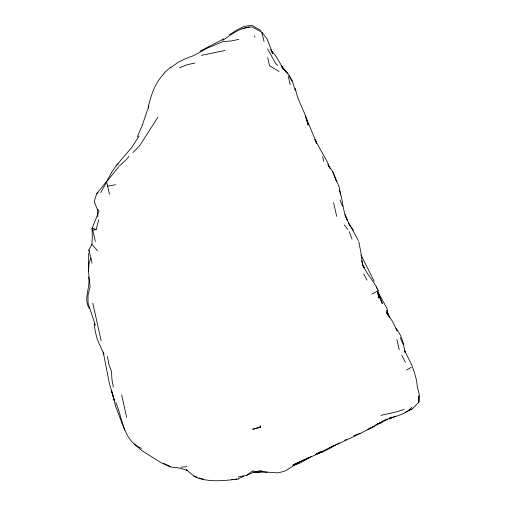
<?xml version="1.0" encoding="UTF-8"?>
<svg xmlns="http://www.w3.org/2000/svg" width="506" height="506" viewBox="0 0 506 506"><rect width="100%" height="100%" fill="white"/><g stroke="black" fill="none" stroke-linecap="round" stroke-linejoin="round"><path stroke-width="0.76" d="M95.343 325.345L88.063 303.113L88.006 295.156L90.106 286.712L88.436 271.165L88.683 253.108M89.176 251.406L88.904 249.97L91.934 244.404L92.332 236.346L92.06 228.446L99.132 210.901L97.291 209.25L94.628 202.596M88.436 271.165L89.126 263.044L90.871 258.028L88.904 249.97M148.252 108.765L148.77 105.754M361.613 260.482C364.092 272.076 373.662 280.052 378.222 290.621L377.786 292.531L379.038 298.217L377.735 292.854M92.06 228.446L92.864 230.135L96.146 229.579L98.727 219.889M148.056 107.987C150.896 95.526 154.912 82.813 164.178 73.541M147.657 109.309L142.711 124.014M139.03 136.013L131.686 147.556L116.772 164.981L112.313 171.281L106.412 181.705L96.842 193.425L94.293 201.103L94.641 202.444M142.698 124.286L137.347 136.841M100.802 192.628L106.621 181.856L118.828 166.582M157.923 117.215L139.65 145.709L132.97 152.559M129.024 156.291L126.317 159.599L119.498 165.879M163.912 73.117L170.788 67.013M378.222 290.621L372.011 294.106M411.865 407.191C404.149 416.103 392.055 416.406 382.119 421.213M116.772 164.981L118.233 163.9M171.034 67.437L178.118 62.333L185.519 58.658L193.102 55.824L207.783 47.937L222.861 41.612L231.04 40.98L238.908 39.36M222.551 40.436C231.501 34.452 241.039 26.533 252.45 27.077L261.798 32.144L264.043 41.536M253.386 470.523L246.251 475.387L238.364 476.88M334.004 445.666L330.102 448.272L322.619 451.852L315.599 454.356M229.345 34.794L236.555 30.265L243.759 26.489L251.88 25.3L260.716 30.366M382.043 421.643L374.952 425.963L367.552 429.626L374.782 425.951C355.509 436.583 335.01 444.717 315.44 454.711L320.608 451.656M391.992 417.267L389.297 418.879L395.42 416.16M389.456 418.823L392.112 417.235M333.884 445.489L329.836 447.873L337.217 444.104M387.539 419.221L381.587 422.706L377.413 424.091M406.514 370.025L411.252 367.337M311.026 456.576L300.469 462.857L292.879 465.678L299.66 461.858L285.928 470.58L283.354 471.567L277.762 472.844L261.539 471.782L253.607 472.332L261.425 470.479M344.75 440.271L346.37 439.372M200.11 51.163C207.865 46.824 216.03 43.288 223.665 38.817M337.882 443.743L339.216 443.016M307.964 457.987L309.248 457.323M377.248 424.11L379.279 423.149M96.842 193.425L98.253 192.761M405.35 412.263L412.112 409.076L418.791 402.359L418.81 396.065M375.547 425.002L381.638 422.149L378.14 423.56M299.672 461.788L293.05 464.894L322.645 451.7L317.831 453.351M246.27 475.659L252.81 472.636M238.269 478.752L243.69 476.266M300.336 461.478L304.403 459.612M305.763 458.986L307.793 458.056M389.437 417.962L391.277 417.159M408.5 410.398L411.922 408.987M179.504 67.804L187.037 64.724L194.88 63.041M353.561 435.792L360.139 433.25M404.237 409.424L396.609 411.827L380.961 415.369M260.343 427.197L252.589 429.252L260.362 427.26L260.059 425.888L260.362 427.26M242.07 28.722L243.867 28.279M224.955 50.511L201.331 55.344M244.461 28.134L249.458 27.033M106.621 181.856L107.651 186.113L115.608 184.747M231.754 479.694L233.203 479.486M235.372 479.169L236.821 478.961M238.503 479.03C224.892 480.605 210.559 482.389 197.321 477.854M180.724 467.247L186.784 466.671M261.539 471.782L253.278 472.357L261.21 471.832L267.155 472.149M253 471.858L257.478 471.845M198.972 477.936L203.178 479.106M96.146 229.579L92.237 228.023L95.381 241.362M163.33 463.249L170.307 466.481M134.008 443.971L142.028 450.719L161.186 462.781L170.244 466.949L178.675 467.911L187.321 470.327L186.455 469.77L193.817 476.057L197.1 477.632M193.817 476.057L196.72 477.462M141.629 448.405C123.11 441.068 122.781 418.354 115.766 402.409M279.046 71.466L269.565 65.767L267.718 57.659M195.575 476.488L196.866 477.354M277.604 65.476L275.372 63.016L267.598 48.861M91.934 244.404L97.462 250.704M344.238 224.923L347.818 229.408M261.836 32.175L267.105 38.943L272.683 53.598L271.336 50.821M270.95 49.86L276.194 56.628L283.366 68.753M350.019 225.474L353.549 230.458M336.49 181.603L335.864 178.77L332.619 171.509L327.92 164.614L328.843 166.619M282.841 68.095L281.209 65.514L287.294 73.225L281.969 67.412L288.205 73.958L292.455 80.954M348.349 223.057L349.134 224.329M349.912 225.6L350.696 226.871M349.88 225.543L350.677 226.833M358.476 241.779L359.399 243.297L359.127 243.867L360.658 250.976L362.821 266.409M289.002 75.843L292.987 82.895L295.125 90.378M378.146 292.398L386.957 308.388L388.045 314.511M363.795 274.151L367.046 280.128M361.012 254.973L374.162 281.209M401.707 355.193L405.414 362.315M270.925 49.759L271.905 51.707M358.337 240.514L348.217 221.951L344.947 214.727L347.325 220.085C342.391 210.585 343.157 199.775 339.273 190.06M316.731 143.559L314.884 139.555L327.673 162.603L329.842 168.485M400.189 337.54L403.383 344.776M396.982 330.45L396.109 328.438L400.581 335.383L403.187 342.758L405.053 352.359L404.528 350.411L411.637 364.725L414.275 372.087L416.356 379.576L417.475 387.286L419.335 394.825L418.791 402.359L418.715 396.059M377.773 291.968L382.315 303.549L378.558 294.372M124.666 430.176L115.615 406.274L113.18 396.609M397.204 330.899L392.397 321.24L386.457 312.638L389.848 317.762L386.729 310.507L387.526 313.277M332.619 171.509L336.433 181.61M316.775 143.432L305.314 115.779L308.129 125.165C305.915 112.111 297.231 101.428 295.409 88.24M340.038 199.921L342.48 206.201M336.61 180.636L339.425 187.96L340.589 194.861M349.273 231.742L352.068 239.072M89.417 308.704C82.864 298.654 90.751 287.743 88.582 277.029M363.934 267.212L364.168 267.864L363.472 265.916M103.357 352.043L104.04 354.276M113.034 396.084L111.371 390.044L114.375 400.657L109.46 383.782L103.426 353.296L97.114 338.805L95.236 331.272L94.129 323.555M322.619 156.639L323.783 161.433M90.871 258.028L92.06 263.095M396.887 339.456L399.253 349.754M288.331 76.539L290.216 84.774M254.55 35.774L254.885 37.235M336.692 216.347L333.568 202.621M107.651 186.113L109.505 194.209M121.636 394.832L126.626 417.349M101.143 340.791L92.807 303.202M376.521 286.851L376.843 288.338M113.281 387.046L111.927 379.392L111.51 371.518L108.796 364.175L107.525 356.496M97.291 209.25L97.867 216.593"/></g></svg>
